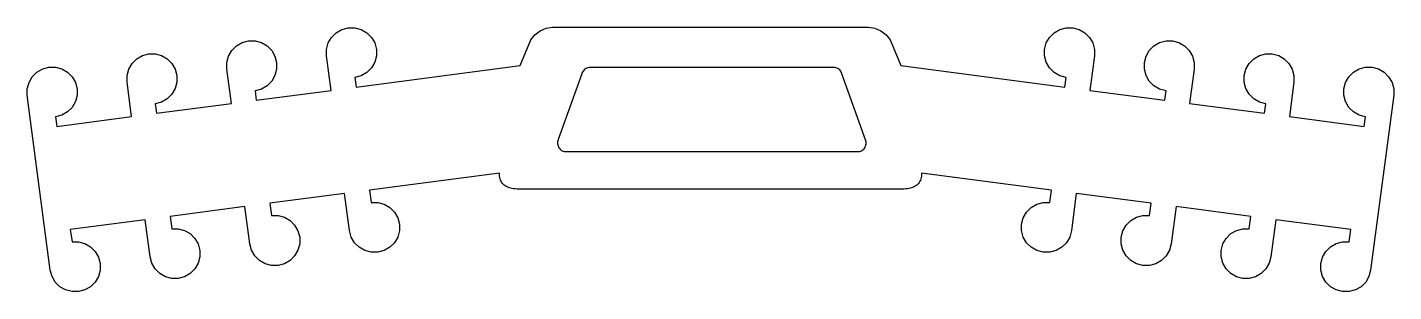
# Model space of a CAD drawing. Header units: millimetres. Extents: x -81 to 82, y -17 to 15.
import ezdxf

# ---------------------------------------------------------------- set-up
doc = ezdxf.new("R2010")
doc.units = ezdxf.units.MM
doc.layers.get('0').update_dxf_attribs({"linetype": 'CONTINUOUS'})

msp = doc.modelspace()

# ---------------------------------------------------------------- linework, layer by layer
for points in [[(41.17, -4.44), (25.68, -2.41), (25.67, -2.59), (25.66, -2.77), (25.63, -2.93), (25.59, -3.09), (25.54, -3.24), (25.48, -3.37), (25.4, -3.5), (25.32, -3.62), (25.22, -3.73), (25.11, -3.83), (24.99, -3.92), (24.85, -4), (24.7, -4.07), (24.55, -4.13), (24.38, -4.18), (24.2, -4.22), (24, -4.26), (23.8, -4.28), (23.58, -4.3), (23.35, -4.3), (-22.34, -4.3), (-22.57, -4.3), (-22.79, -4.28), (-22.99, -4.26), (-23.19, -4.22), (-23.37, -4.18), (-23.54, -4.13), (-23.7, -4.07), (-23.84, -4), (-23.98, -3.92), (-24.1, -3.83), (-24.21, -3.73), (-24.31, -3.62), (-24.39, -3.5), (-24.47, -3.37), (-24.53, -3.24), (-24.58, -3.09), (-24.62, -2.93), (-24.65, -2.77), (-24.67, -2.59), (-24.67, -2.41), (-40.16, -4.44), (-39.97, -5.9), (-39.19, -5.9), (-38.43, -6.1), (-37.75, -6.49), (-37.2, -7.04), (-36.81, -7.72), (-36.6, -8.48), (-36.6, -9.26), (-36.81, -10.02), (-37.2, -10.7), (-37.75, -11.25), (-38.43, -11.64), (-39.19, -11.84), (-39.97, -11.84), (-40.73, -11.64), (-41.41, -11.25), (-41.96, -10.7), (-42.35, -10.02), (-42.55, -9.26), (-43.14, -4.83), (-52.06, -6), (-51.87, -7.46), (-51.08, -7.46), (-50.33, -7.66), (-49.65, -8.06), (-49.1, -8.61), (-48.71, -9.29), (-48.5, -10.05), (-48.5, -10.83), (-48.71, -11.58), (-49.1, -12.26), (-49.65, -12.82), (-50.33, -13.21), (-51.08, -13.41), (-51.87, -13.41), (-52.63, -13.21), (-53.3, -12.82), (-53.86, -12.26), (-54.25, -11.58), (-54.45, -10.83), (-55.03, -6.39), (-63.96, -7.56), (-63.77, -9.03), (-62.98, -9.03), (-62.23, -9.23), (-61.55, -9.62), (-60.99, -10.18), (-60.6, -10.85), (-60.4, -11.61), (-60.4, -12.39), (-60.6, -13.15), (-60.99, -13.83), (-61.55, -14.38), (-62.23, -14.77), (-62.98, -14.98), (-63.77, -14.98), (-64.52, -14.77), (-65.2, -14.38), (-65.75, -13.83), (-66.15, -13.15), (-66.35, -12.39), (-66.93, -7.96), (-75.86, -9.13), (-75.66, -10.6), (-74.88, -10.6), (-74.12, -10.8), (-73.45, -11.19), (-72.89, -11.74), (-72.5, -12.42), (-72.3, -13.18), (-72.3, -13.96), (-72.5, -14.72), (-72.89, -15.4), (-73.45, -15.95), (-74.12, -16.34), (-74.88, -16.54), (-75.66, -16.54), (-76.42, -16.34), (-77.1, -15.95), (-77.65, -15.4), (-78.04, -14.72), (-78.25, -13.96), (-80.99, 6.89), (-80.99, 7.67), (-80.79, 8.43), (-80.4, 9.11), (-79.84, 9.66), (-79.16, 10.05), (-78.41, 10.25), (-77.63, 10.25), (-76.87, 10.05), (-76.19, 9.66), (-75.64, 9.11), (-75.24, 8.43), (-75.04, 7.67), (-75.04, 6.89), (-75.24, 6.13), (-75.64, 5.45), (-76.19, 4.9), (-76.87, 4.51), (-77.63, 4.31), (-77.48, 3.18), (-68.55, 4.35), (-69.09, 8.45), (-69.09, 9.24), (-68.89, 9.99), (-68.5, 10.67), (-67.94, 11.23), (-67.27, 11.62), (-66.51, 11.82), (-65.73, 11.82), (-64.97, 11.62), (-64.29, 11.23), (-63.74, 10.67), (-63.35, 9.99), (-63.14, 9.24), (-63.14, 8.45), (-63.35, 7.7), (-63.74, 7.02), (-64.29, 6.47), (-64.97, 6.07), (-65.73, 5.87), (-65.58, 4.74), (-56.65, 5.91), (-57.2, 10.02), (-57.2, 10.8), (-56.99, 11.56), (-56.6, 12.24), (-56.05, 12.79), (-55.37, 13.18), (-54.61, 13.39), (-53.83, 13.39), (-53.07, 13.18), (-52.39, 12.79), (-51.84, 12.24), (-51.45, 11.56), (-51.25, 10.8), (-51.25, 10.02), (-51.45, 9.26), (-51.84, 8.59), (-52.39, 8.03), (-53.07, 7.64), (-53.83, 7.44), (-53.68, 6.3), (-44.76, 7.47), (-45.3, 11.59), (-45.3, 12.37), (-45.09, 13.13), (-44.7, 13.8), (-44.15, 14.36), (-43.47, 14.75), (-42.72, 14.95), (-41.93, 14.95), (-41.18, 14.75), (-40.5, 14.36), (-39.94, 13.8), (-39.55, 13.13), (-39.35, 12.37), (-39.35, 11.59), (-39.55, 10.83), (-39.94, 10.15), (-40.5, 9.6), (-41.18, 9.21), (-41.93, 9), (-41.78, 7.86), (-22.2, 10.44), (-20.93, 13.5), (-20.45, 14.12), (-19.83, 14.6), (-19.11, 14.9), (-18.33, 15), (19.34, 15), (20.12, 14.9), (20.84, 14.6), (21.46, 14.12), (21.94, 13.5), (23.21, 10.44), (42.79, 7.86), (42.94, 9), (42.18, 9.21), (41.5, 9.6), (40.95, 10.15), (40.56, 10.83), (40.36, 11.59), (40.36, 12.37), (40.56, 13.13), (40.95, 13.8), (41.5, 14.36), (42.18, 14.75), (42.94, 14.95), (43.72, 14.95), (44.48, 14.75), (45.16, 14.36), (45.71, 13.8), (46.1, 13.13), (46.31, 12.37), (46.31, 11.59), (45.77, 7.47), (54.69, 6.3), (54.84, 7.44), (54.08, 7.64), (53.4, 8.03), (52.85, 8.59), (52.46, 9.26), (52.26, 10.02), (52.26, 10.8), (52.46, 11.56), (52.85, 12.24), (53.4, 12.79), (54.08, 13.18), (54.84, 13.39), (55.62, 13.39), (56.38, 13.18), (57.06, 12.79), (57.61, 12.24), (58, 11.56), (58.2, 10.8), (58.2, 10.02), (57.66, 5.91), (66.59, 4.74), (66.73, 5.87), (65.98, 6.07), (65.3, 6.47), (64.75, 7.02), (64.36, 7.7), (64.15, 8.45), (64.15, 9.24), (64.36, 9.99), (64.75, 10.67), (65.3, 11.23), (65.98, 11.62), (66.73, 11.82), (67.52, 11.82), (68.28, 11.62), (68.95, 11.23), (69.51, 10.67), (69.9, 9.99), (70.1, 9.24), (70.1, 8.45), (69.56, 4.35), (78.49, 3.18), (78.63, 4.31), (77.88, 4.51), (77.2, 4.9), (76.64, 5.45), (76.25, 6.13), (76.05, 6.89), (76.05, 7.67), (76.25, 8.43), (76.64, 9.11), (77.2, 9.66), (77.88, 10.05), (78.63, 10.25), (79.42, 10.25), (80.17, 10.05), (80.85, 9.66), (81.4, 9.11), (81.8, 8.43), (82, 7.67), (82, 6.89), (79.25, -13.96), (79.05, -14.72), (78.66, -15.4), (78.11, -15.95), (77.43, -16.34), (76.67, -16.54), (75.89, -16.54), (75.13, -16.34), (74.45, -15.95), (73.9, -15.4), (73.51, -14.72), (73.31, -13.96), (73.31, -13.18), (73.51, -12.42), (73.9, -11.74), (74.45, -11.19), (75.13, -10.8), (75.89, -10.6), (76.67, -10.6), (76.87, -9.13), (67.94, -7.96), (67.36, -12.39), (67.15, -13.15), (66.76, -13.83), (66.21, -14.38), (65.53, -14.77), (64.77, -14.98), (63.99, -14.98), (63.23, -14.77), (62.56, -14.38), (62, -13.83), (61.61, -13.15), (61.41, -12.39), (61.41, -11.61), (61.61, -10.85), (62, -10.18), (62.56, -9.62), (63.23, -9.23), (63.99, -9.03), (64.77, -9.03), (64.97, -7.56), (56.04, -6.39), (55.46, -10.83), (55.26, -11.58), (54.87, -12.26), (54.31, -12.82), (53.63, -13.21), (52.88, -13.41), (52.09, -13.41), (51.34, -13.21), (50.66, -12.82), (50.1, -12.26), (49.71, -11.58), (49.51, -10.83), (49.51, -10.05), (49.71, -9.29), (50.1, -8.61), (50.66, -8.06), (51.34, -7.66), (52.09, -7.46), (52.88, -7.46), (53.07, -6), (44.14, -4.83), (43.56, -9.26), (43.36, -10.02), (42.97, -10.7), (42.41, -11.25), (41.74, -11.64), (40.98, -11.84), (40.19, -11.84), (39.44, -11.64), (38.76, -11.25), (38.21, -10.7), (37.82, -10.02), (37.61, -9.26), (37.61, -8.48), (37.82, -7.72), (38.21, -7.04), (38.76, -6.49), (39.44, -6.1), (40.19, -5.9), (40.98, -5.9)], [(19.07, 1.09), (19.08, 1.22), (19.06, 1.35), (19.04, 1.47), (19, 1.56), (16.19, 9.45), (16.18, 9.48), (16.13, 9.6), (16.07, 9.71), (16, 9.82), (15.92, 9.91), (15.82, 10), (15.71, 10.07), (15.59, 10.12), (15.47, 10.16), (15.35, 10.19), (15.22, 10.2), (15.17, 10.19), (-13.77, 10.19), (-13.88, 10.2), (-14, 10.19), (-14.13, 10.17), (-14.25, 10.13), (-14.37, 10.07), (-14.48, 10), (-14.57, 9.92), (-14.66, 9.82), (-14.73, 9.72), (-14.79, 9.6), (-14.84, 9.48), (-14.84, 9.47), (-17.65, 1.6), (-17.66, 1.59), (-17.7, 1.47), (-17.73, 1.34), (-17.74, 1.21), (-17.74, 1.08), (-17.72, 0.96), (-17.68, 0.84), (-17.63, 0.72), (-17.56, 0.61), (-17.48, 0.51), (-17.39, 0.42), (-17.29, 0.34), (-17.18, 0.28), (-17.06, 0.23), (-16.93, 0.2), (-16.81, 0.18), (-16.68, 0.18), (-16.58, 0.19), (17.96, 0.19), (18.01, 0.19), (18.14, 0.19), (18.27, 0.2), (18.39, 0.24), (18.51, 0.28), (18.62, 0.35), (18.72, 0.43), (18.82, 0.51), (18.9, 0.61), (18.96, 0.72), (19.01, 0.84), (19.05, 0.96)]]:
    msp.add_lwpolyline(points, close=True)

doc.saveas('drawing.dxf')
